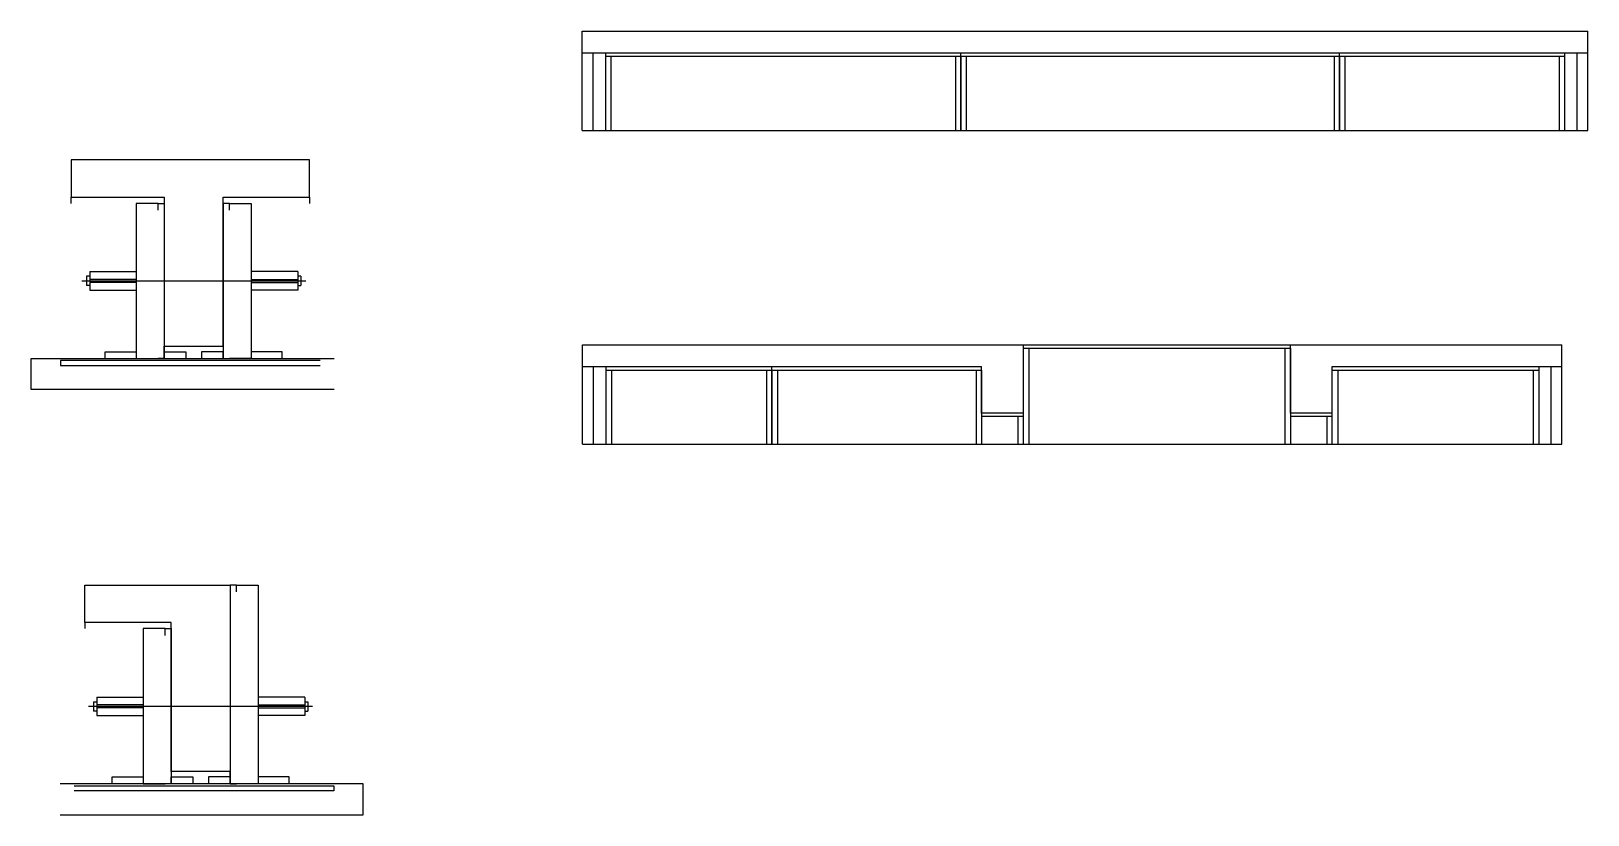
# Model space of a CAD drawing. Header units: metres. Extents: x 4917 to 5920, y 11780 to 12285.
import ezdxf

# ---------------------------------------------------------------- set-up
doc = ezdxf.new("R2010")
doc.units = ezdxf.units.M
for name, color, linetype in [('barrote', 7, 'Continuous'), ('CONCRETO', 7, 'Continuous'), ('COTA', 7, 'Continuous'), ('Madeira', 7, 'Continuous'), ('Painéis', 7, 'Continuous'), ('SARR_2.2x7', 7, 'Continuous'), ('SARR_3.5x7', 7, 'Continuous'), ('SCO-___-LAJ', 7, 'Continuous'), ('TENSOR', 7, 'Continuous')]:
    doc.layers.add(name, color=color, linetype=linetype)

msp = doc.modelspace()

# ---------------------------------------------------------------- linework, layer by layer
at = {"color": 7, "lineweight": 25}
for p, q in [((4952.7, 12127.1), (4952.7, 12121.1)), ((4954.7, 12127.1), (4952.7, 12127.1)), ((4954.7, 12130.1), (4954.7, 12118.1)), ((4954.7, 12130.1), (4984.7, 12130.1)), ((5088.7, 12130.1), (5058.7, 12130.1)), ((5088.7, 12130.1), (5088.7, 12118.1)), ((5090.7, 12127.1), (5088.7, 12127.1)), ((5090.7, 12127.1), (5090.7, 12121.1)), ((4954.7, 12121.1), (4952.7, 12121.1)), ((4984.7, 12125.1), (4954.7, 12125.1)), ((4984.7, 12123.1), (4954.7, 12123.1)), ((4954.7, 12118.1), (4984.7, 12118.1)), ((5058.7, 12125.1), (5088.7, 12125.1)), ((5058.7, 12123.1), (5088.7, 12123.1)), ((5088.7, 12118.1), (5058.7, 12118.1)), ((5088.7, 12121.1), (5090.7, 12121.1)), ((4959.2, 11856), (4959.2, 11844)), ((4959.2, 11856), (4989.2, 11856)), ((5093.2, 11856), (5063.2, 11856)), ((5093.2, 11856), (5093.2, 11844)), ((4957.2, 11853), (4957.2, 11847)), ((4957.2, 11853), (4959.2, 11853)), ((4959.2, 11847), (4957.2, 11847)), ((4989.2, 11851), (4959.2, 11851)), ((4989.2, 11849), (4959.2, 11849)), ((5063.2, 11851), (5093.2, 11851)), ((5063.2, 11849), (5093.2, 11849)), ((5093.2, 11853), (5095.2, 11853)), ((5093.2, 11847), (5095.2, 11847)), ((5095.2, 11853), (5095.2, 11847)), ((4959.2, 11844), (4989.2, 11844)), ((5093.2, 11844), (5063.2, 11844))]:
    msp.add_line(p, q, dxfattribs=at)
at = {"layer": 'barrote', "color": 7, "lineweight": 25}
for points in [[(5112.1, 12054.1), (4916.9, 12054.1), (4916.9, 12074.1), (5112.1, 12074.1)], [(4935.7, 11780.1), (5130.9, 11780.1), (5130.9, 11800.1), (4935.7, 11800.1)]]:
    msp.add_lwpolyline(points, dxfattribs=at)
at = {"layer": 'CONCRETO', "color": 7, "lineweight": 25}
for points in [[(5096.3, 12178.1), (5096.3, 12202.1), (4942.7, 12202.1), (4942.7, 12178.1), (5002.7, 12178.1), (5002.7, 12082.1), (5040.7, 12082.1), (5040.7, 12178.1)], [(4951.6, 11904.1), (4951.6, 11928.1), (5045.2, 11928.1), (5045.2, 11900.1), (5045.2, 11900.1), (5045.2, 11808.1), (5007.2, 11808.1), (5007.2, 11904.1)]]:
    msp.add_lwpolyline(points, dxfattribs=at)
at = {"layer": 'COTA', "color": 7, "lineweight": 25}
for p, q in [((5272, 12285.1), (5920, 12285.1)), ((5272, 12271.1), (5272, 12285.1)), ((5920, 12271.1), (5920, 12285.1)), ((5272.3, 12082.9), (5556.3, 12082.9)), ((5272.3, 12068.9), (5272.3, 12082.9)), ((5728.3, 12082.9), (5903.3, 12082.9)), ((5903.3, 12068.9), (5903.3, 12082.9))]:
    msp.add_line(p, q, dxfattribs=at)
at = {"layer": 'Madeira', "color": 7, "lineweight": 25}
for points in [[(4998.7, 12169.7), (4998.7, 12174.1), (4984.7, 12174.1), (4984.7, 12169.7)], [(4998.7, 12174.1), (4984.7, 12174.1), (4984.7, 12074.1), (4998.7, 12074.1)], [(5044.7, 12169.7), (5044.7, 12174.1), (5058.7, 12174.1), (5058.7, 12169.7)], [(5044.7, 12174.1), (5058.7, 12174.1), (5058.7, 12074.1), (5044.7, 12074.1)], [(4964.7, 12074.1), (4964.7, 12078.5), (4984.7, 12078.5), (4984.7, 12074.1)], [(5002.7, 12074.1), (5002.7, 12078.5), (5016.7, 12078.5), (5016.7, 12074.1)], [(5040.7, 12074.1), (5040.7, 12078.5), (5026.7, 12078.5), (5026.7, 12074.1)], [(5078.7, 12074.1), (5078.7, 12078.5), (5058.7, 12078.5), (5058.7, 12074.1)], [(5049.2, 11923.7), (5049.2, 11928.1), (5063.2, 11928.1), (5063.2, 11923.7)], [(5049.2, 11928.1), (5063.2, 11928.1), (5063.2, 11800.1), (5049.2, 11800.1)], [(5003.2, 11895.7), (5003.2, 11900.1), (4989.2, 11900.1), (4989.2, 11895.7)], [(5003.2, 11900.1), (4989.2, 11900.1), (4989.2, 11800.1), (5003.2, 11800.1)], [(4969.2, 11800.1), (4969.2, 11804.5), (4989.2, 11804.5), (4989.2, 11800.1)], [(5007.2, 11800.1), (5007.2, 11804.5), (5021.2, 11804.5), (5021.2, 11800.1)], [(5045.2, 11800.1), (5045.2, 11804.5), (5031.2, 11804.5), (5031.2, 11800.1)], [(5083.2, 11800.1), (5083.2, 11804.5), (5063.2, 11804.5), (5063.2, 11800.1)]]:
    msp.add_lwpolyline(points, dxfattribs=at)
at = {"layer": 'Painéis', "color": 7, "lineweight": 25}
for p, q in [((5272, 12271.1), (5920, 12271.1)), ((5272, 12221.1), (5272, 12271.1)), ((5516, 12221.1), (5516, 12271.1)), ((5760, 12221.1), (5760, 12271.1)), ((5920, 12221.1), (5920, 12271.1)), ((5272, 12221.1), (5920, 12221.1)), ((5556.3, 12082.9), (5728.3, 12082.9)), ((5556.3, 12018.9), (5556.3, 12082.9)), ((5728.3, 12038.9), (5728.3, 12082.9)), ((5272.3, 12068.9), (5529.3, 12068.9)), ((5272.3, 12018.9), (5272.3, 12068.9)), ((5394.3, 12018.9), (5394.3, 12068.9)), ((5529.3, 12038.9), (5529.3, 12068.9)), ((5755.3, 12068.9), (5903.3, 12068.9)), ((5755.3, 12018.9), (5755.3, 12068.9)), ((5903.3, 12018.9), (5903.3, 12068.9)), ((5556.3, 12038.9), (5529.3, 12038.9)), ((5755.3, 12038.9), (5728.3, 12038.9)), ((5272.3, 12018.9), (5903.3, 12018.9))]:
    msp.add_line(p, q, dxfattribs=at)
for points in [[(4942.7, 12174.1), (4942.7, 12178.1), (5002.7, 12178.1), (5002.7, 12174.1)], [(5040.7, 12174.1), (5040.7, 12178.1), (5096.3, 12178.1), (5096.3, 12174.1)], [(4998.7, 12174.1), (5002.7, 12174.1), (5002.7, 12074.1), (4998.7, 12074.1)], [(5044.7, 12174.1), (5040.7, 12174.1), (5040.7, 12074.1), (5044.7, 12074.1)], [(5002.7, 12078.5), (5002.7, 12082.1), (5040.7, 12082.1), (5040.7, 12078.5)], [(5049.2, 11928.1), (5045.2, 11928.1), (5045.2, 11800.1), (5049.2, 11800.1)], [(5007.2, 11900.1), (5007.2, 11904.1), (4951.6, 11904.1), (4951.6, 11900.1)], [(5003.2, 11900.1), (5007.2, 11900.1), (5007.2, 11800.1), (5003.2, 11800.1)], [(5045.2, 11804.5), (5045.2, 11808.1), (5007.2, 11808.1), (5007.2, 11804.5)]]:
    msp.add_lwpolyline(points, dxfattribs=at)
at = {"layer": 'SARR_2.2x7', "color": 7, "lineweight": 25}
for p, q in [((5279, 12221.1), (5279, 12271.1)), ((5287, 12268.9), (5516, 12268.9)), ((5516, 12268.9), (5905, 12268.9)), ((5913, 12221.1), (5913, 12271.1)), ((5556.3, 12080.7), (5728.3, 12080.7)), ((5279.3, 12018.9), (5279.3, 12068.9)), ((5287.3, 12066.7), (5394.3, 12066.7)), ((5394.3, 12066.7), (5529.3, 12066.7)), ((5755.3, 12066.7), (5888.3, 12066.7)), ((5896.3, 12018.9), (5896.3, 12068.9)), ((5556.3, 12036.7), (5529.3, 12036.7)), ((5755.3, 12036.7), (5728.3, 12036.7))]:
    msp.add_line(p, q, dxfattribs=at)
at = {"layer": 'SARR_3.5x7', "color": 7, "lineweight": 25}
for p, q in [((5287, 12271.1), (5287, 12221.1)), ((5290.5, 12268.9), (5290.5, 12221.1)), ((5512.5, 12268.9), (5512.5, 12221.1)), ((5516, 12268.9), (5516, 12221.1)), ((5519.5, 12268.9), (5519.5, 12221.1)), ((5756.5, 12268.9), (5756.5, 12221.1)), ((5760, 12268.9), (5760, 12221.1)), ((5763.5, 12268.9), (5763.5, 12221.1)), ((5901.5, 12268.9), (5901.5, 12221.1)), ((5905, 12271.1), (5905, 12221.1)), ((5287, 12221.1), (5290.5, 12221.1)), ((5512.5, 12221.1), (5516, 12221.1)), ((5516, 12221.1), (5519.5, 12221.1)), ((5901.5, 12221.1), (5905, 12221.1)), ((5559.8, 12080.7), (5559.8, 12018.9)), ((5724.8, 12080.7), (5724.8, 12018.9)), ((5728.3, 12080.7), (5728.3, 12018.9)), ((5287.3, 12068.9), (5287.3, 12018.9)), ((5290.8, 12066.7), (5290.8, 12018.9)), ((5390.8, 12066.7), (5390.8, 12018.9)), ((5394.3, 12066.7), (5394.3, 12018.9)), ((5397.8, 12066.7), (5397.8, 12018.9)), ((5525.8, 12066.7), (5525.8, 12018.9)), ((5529.3, 12066.7), (5529.3, 12018.9)), ((5758.8, 12066.7), (5758.8, 12018.9)), ((5884.8, 12066.7), (5884.8, 12018.9)), ((5888.3, 12068.9), (5888.3, 12018.9)), ((5552.8, 12036.7), (5552.8, 12018.9)), ((5751.8, 12036.7), (5751.8, 12018.9)), ((5287.3, 12018.9), (5290.8, 12018.9)), ((5390.8, 12018.9), (5394.3, 12018.9)), ((5394.3, 12018.9), (5397.8, 12018.9)), ((5884.8, 12018.9), (5888.3, 12018.9))]:
    msp.add_line(p, q, dxfattribs=at)
at = {"layer": 'SCO-___-LAJ', "color": 7, "lineweight": 25}
for points in [[(5103.1, 12072.8), (4935.8, 12072.8), (4935.8, 12069.6), (5103.1, 12069.6)], [(4944.7, 11798.7), (5112, 11798.7), (5112, 11795.5), (4944.7, 11795.5)]]:
    msp.add_lwpolyline(points, dxfattribs=at)
at = {"layer": 'TENSOR', "color": 7, "lineweight": 25}
for p, q in [((4949.7, 12124.1), (5094, 12124.1)), ((5098.2, 11850), (4953.9, 11850))]:
    msp.add_line(p, q, dxfattribs=at)

doc.saveas('drawing.dxf')
